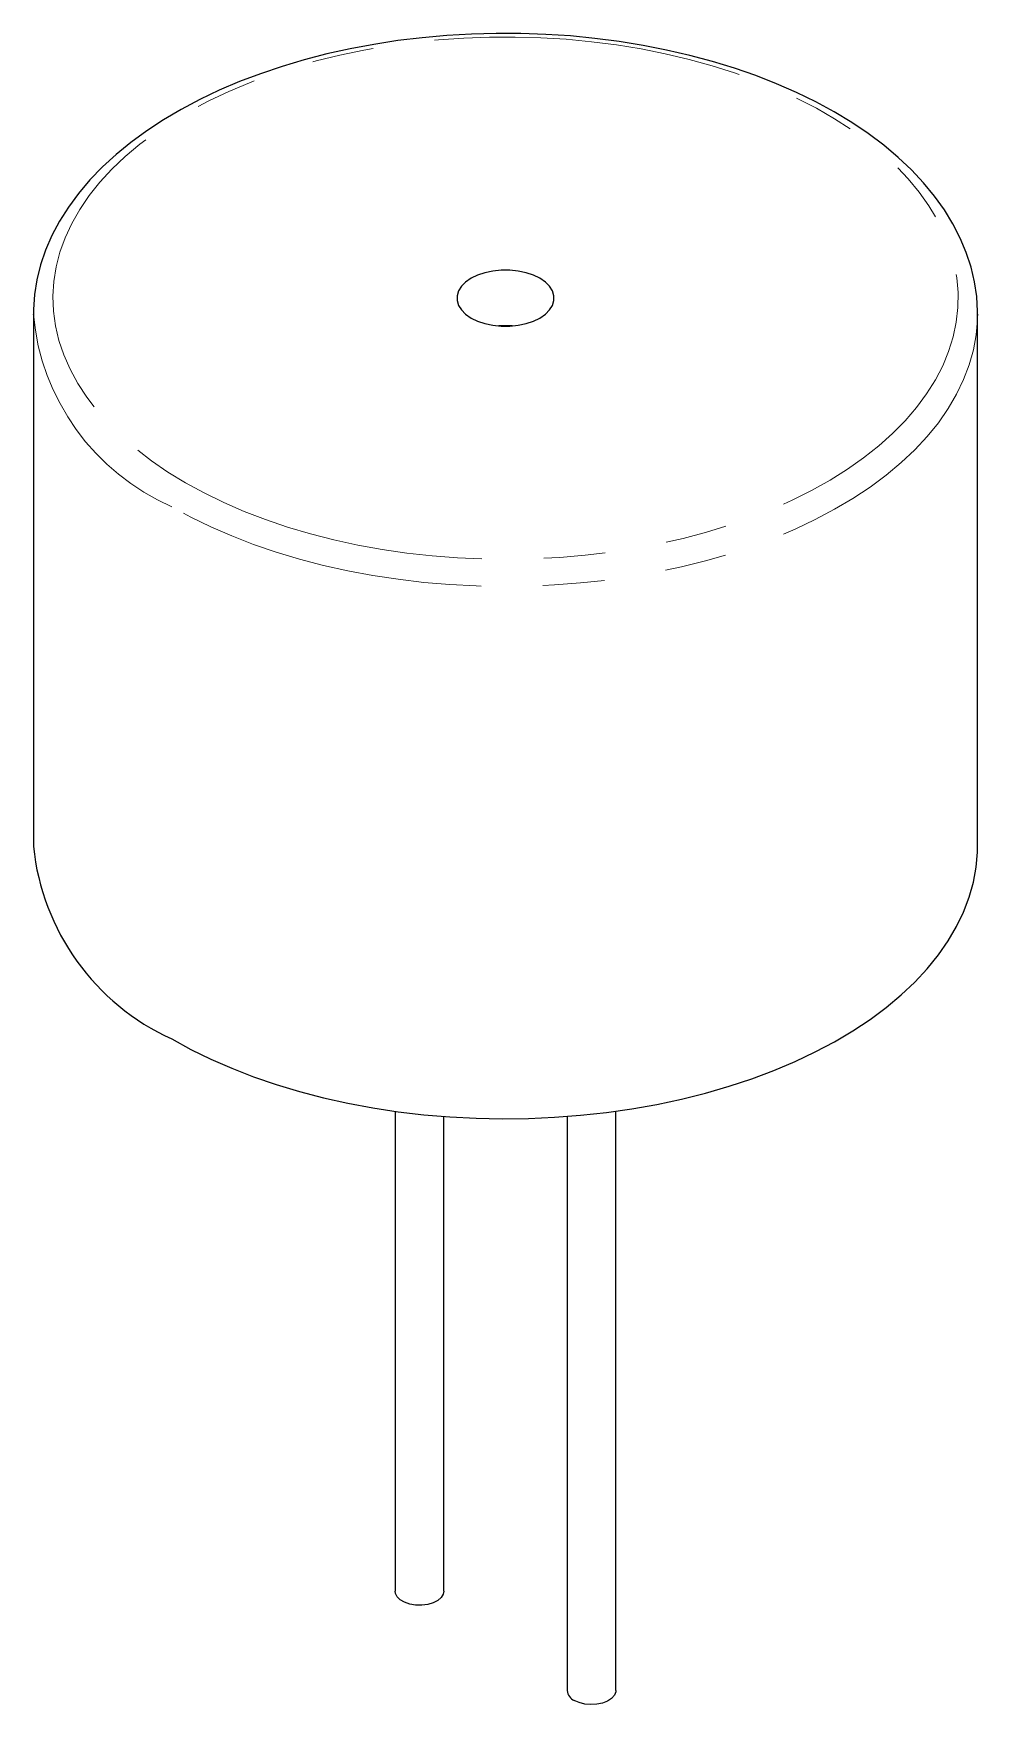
# Model space of a CAD drawing. Header units: millimetres. Extents: x 138.8 to 158.2, y 89.9 to 124.2.
import ezdxf

# ---------------------------------------------------------------- set-up
doc = ezdxf.new("R2010")
doc.units = ezdxf.units.MM
doc.linetypes.add('PHANTOM', pattern=[12.7, 6.35, -1.27, 1.27, -1.27, 1.27, -1.27])

msp = doc.modelspace()

# ---------------------------------------------------------------- linework, layer by layer
at = {"color": 7, "linetype": 'Continuous', "lineweight": 25}
for p, q in [((138.8, 118.473), (138.8, 107.531)), ((138.8, 118.462), (138.8, 118.473)), ((158.2, 107.531), (158.2, 118.473)), ((158.2, 118.473), (158.2, 118.441)), ((146.232, 102.087), (146.232, 92.221)), ((150.768, 90.18), (150.768, 102.087)), ((147.232, 92.221), (147.232, 101.98)), ((149.768, 101.98), (149.768, 90.18))]:
    msp.add_line(p, q, dxfattribs=at)
at = {"color": 7, "linetype": 'Continuous', "lineweight": 25, "flags": 128}
for points in [[(158.197, 118.439), (158.2, 118.524), (158.182, 118.83), (158.137, 119.135), (158.066, 119.437), (157.969, 119.737), (157.845, 120.033), (157.695, 120.325), (157.52, 120.612), (157.318, 120.893), (157.092, 121.168), (156.842, 121.435), (156.568, 121.693), (156.272, 121.943), (155.953, 122.182), (155.614, 122.41), (155.255, 122.628), (154.877, 122.833), (154.482, 123.026), (154.071, 123.206), (153.644, 123.373), (153.204, 123.526), (152.75, 123.665), (152.286, 123.789), (151.81, 123.899), (151.326, 123.994), (150.835, 124.074), (150.337, 124.139), (149.834, 124.188), (149.327, 124.221), (148.818, 124.239), (148.309, 124.241), (147.8, 124.227), (147.292, 124.197), (146.788, 124.152), (146.289, 124.092), (145.796, 124.016), (145.31, 123.924), (144.832, 123.818), (144.365, 123.697), (143.909, 123.562), (143.465, 123.412), (143.035, 123.249), (142.619, 123.072), (142.22, 122.883), (141.837, 122.68), (141.473, 122.465), (141.128, 122.239), (140.804, 122.002), (140.5, 121.754), (140.219, 121.496), (139.962, 121.229), (139.728, 120.953), (139.52, 120.67), (139.337, 120.381), (139.18, 120.086), (139.05, 119.787), (138.947, 119.484), (138.872, 119.179), (138.823, 118.873), (138.801, 118.566), (138.803, 118.461)], [(147.793, 118.391), (147.926, 118.327), (148.077, 118.276), (148.241, 118.242), (148.413, 118.224), (148.587, 118.224), (148.759, 118.242), (148.923, 118.276), (149.074, 118.327), (149.207, 118.391), (149.319, 118.468), (149.406, 118.556), (149.466, 118.65), (149.496, 118.749), (149.496, 118.85), (149.466, 118.949), (149.406, 119.044), (149.319, 119.131), (149.207, 119.208), (149.074, 119.272), (148.923, 119.323), (148.759, 119.357), (148.587, 119.375), (148.413, 119.375), (148.241, 119.357), (148.077, 119.323), (147.926, 119.272), (147.793, 119.208), (147.681, 119.131), (147.594, 119.044), (147.534, 118.949), (147.504, 118.85), (147.504, 118.749), (147.534, 118.65), (147.594, 118.556), (147.681, 118.468), (147.793, 118.391)], [(141.641, 103.572), (142.033, 103.358), (142.445, 103.157), (142.875, 102.969), (143.323, 102.796), (143.787, 102.637), (144.265, 102.493), (144.757, 102.365), (145.26, 102.253), (145.773, 102.157), (146.295, 102.078), (146.823, 102.016), (147.357, 101.971), (147.894, 101.943), (148.433, 101.932), (148.972, 101.938), (149.509, 101.962), (150.044, 102.003), (150.574, 102.061), (151.097, 102.136), (151.613, 102.228), (152.118, 102.336), (152.613, 102.46), (153.095, 102.6), (153.562, 102.755), (154.014, 102.925), (154.449, 103.109), (154.866, 103.306), (155.263, 103.517), (155.639, 103.74), (155.993, 103.975), (156.324, 104.221), (156.63, 104.477), (156.912, 104.743), (157.167, 105.017), (157.396, 105.299), (157.597, 105.588), (157.77, 105.883), (157.914, 106.182), (158.03, 106.487), (158.116, 106.794), (158.172, 107.104), (158.198, 107.415), (158.2, 107.531)], [(147.232, 92.221), (147.22, 92.158), (147.178, 92.09), (147.107, 92.03), (147.013, 91.982), (146.902, 91.949), (146.779, 91.934), (146.654, 91.936), (146.534, 91.956), (146.426, 91.993), (146.337, 92.044), (146.273, 92.106), (146.238, 92.176), (146.232, 92.221)], [(150.768, 90.18), (150.766, 90.153), (150.738, 90.082), (150.681, 90.018), (150.598, 89.963), (150.495, 89.923), (150.377, 89.898), (150.252, 89.891), (150.128, 89.903), (150.013, 89.932), (149.914, 89.976)]]:
    msp.add_lwpolyline(points, dxfattribs=at)
at = {"color": 8, "linetype": 'PHANTOM', "lineweight": 18, "flags": 128}
for points in [[(141.924, 115.003), (142.306, 114.795), (142.709, 114.599), (143.13, 114.416), (143.568, 114.248), (144.022, 114.094), (144.49, 113.955), (144.971, 113.832), (145.464, 113.725), (145.966, 113.634), (146.476, 113.559), (146.993, 113.502), (147.515, 113.461), (148.04, 113.437), (148.566, 113.431), (149.092, 113.442), (149.616, 113.47), (150.137, 113.515), (150.652, 113.576), (151.16, 113.655), (151.66, 113.75), (152.15, 113.862), (152.628, 113.989), (153.093, 114.131), (153.543, 114.289), (153.977, 114.461), (154.393, 114.646), (154.791, 114.846), (155.168, 115.057), (155.525, 115.281), (155.858, 115.516), (156.168, 115.762), (156.454, 116.017), (156.713, 116.281), (156.947, 116.554), (157.154, 116.833), (157.333, 117.119), (157.483, 117.41), (157.605, 117.706), (157.698, 118.005), (157.761, 118.306), (157.794, 118.61), (157.798, 118.913), (157.772, 119.217), (157.716, 119.519), (157.631, 119.819), (157.516, 120.116), (157.373, 120.408), (157.201, 120.695), (157.001, 120.976), (156.774, 121.25), (156.521, 121.517), (156.242, 121.774), (155.938, 122.022), (155.61, 122.26), (155.26, 122.487), (154.887, 122.702), (154.495, 122.904), (154.083, 123.093), (153.653, 123.269), (153.207, 123.43), (152.746, 123.576), (152.271, 123.707), (151.784, 123.823), (151.286, 123.922), (150.78, 124.005), (150.266, 124.071), (149.747, 124.12), (149.223, 124.152), (148.697, 124.167), (148.171, 124.165), (147.646, 124.146), (147.123, 124.109), (146.605, 124.056), (146.093, 123.985), (145.589, 123.898), (145.094, 123.795), (144.609, 123.676), (144.138, 123.541), (143.68, 123.391), (143.238, 123.226), (142.812, 123.047), (142.405, 122.855), (142.018, 122.649), (141.651, 122.431), (141.306, 122.202), (140.984, 121.961), (140.686, 121.711), (140.413, 121.451), (140.166, 121.183), (139.946, 120.907), (139.753, 120.624), (139.589, 120.335), (139.452, 120.042), (139.345, 119.744), (139.267, 119.444), (139.219, 119.141), (139.2, 118.838), (139.211, 118.534), (139.252, 118.231), (139.323, 117.93), (139.423, 117.631), (139.552, 117.337), (139.71, 117.047), (139.895, 116.763), (140.109, 116.485), (140.349, 116.214), (140.615, 115.952), (140.907, 115.699), (141.223, 115.456), (141.562, 115.224), (141.924, 115.003)], [(158.2, 118.441), (158.198, 118.356), (158.172, 118.045), (158.116, 117.736), (158.03, 117.428), (157.914, 117.124), (157.77, 116.824), (157.597, 116.529), (157.396, 116.24), (157.167, 115.958), (156.912, 115.684), (156.63, 115.419), (156.324, 115.163), (155.993, 114.917), (155.639, 114.682), (155.263, 114.459), (154.866, 114.248), (154.449, 114.05), (154.014, 113.866), (153.562, 113.696), (153.095, 113.541), (152.613, 113.402), (152.118, 113.277), (151.613, 113.169), (151.097, 113.078), (150.574, 113.003), (150.044, 112.945), (149.509, 112.904), (148.972, 112.88), (148.433, 112.873), (147.894, 112.884), (147.357, 112.912), (146.823, 112.958), (146.295, 113.02), (145.773, 113.099), (145.26, 113.195), (144.757, 113.307), (144.265, 113.435), (143.787, 113.579), (143.323, 113.737), (142.875, 113.911), (142.445, 114.098), (142.033, 114.299), (141.641, 114.513)]]:
    msp.add_lwpolyline(points, dxfattribs=at)
at = {"color": 8, "linetype": 'PHANTOM', "lineweight": 18}
msp.add_arc((143.559, 118.89), 4.779, 185.1415, 246.331, dxfattribs=at)
at = {"color": 7, "linetype": 'Continuous', "lineweight": 25}
for centre, radius, start, end in [((148.5, 116.509), 1.724, 85.3333, 94.6667), ((143.669, 108.026), 4.894, 185.8018, 245.5184), ((150.008, 90.198), 0.241, 184.2066, 247.1136)]:
    msp.add_arc(centre, radius, start, end, dxfattribs=at)

doc.saveas('drawing.dxf')
